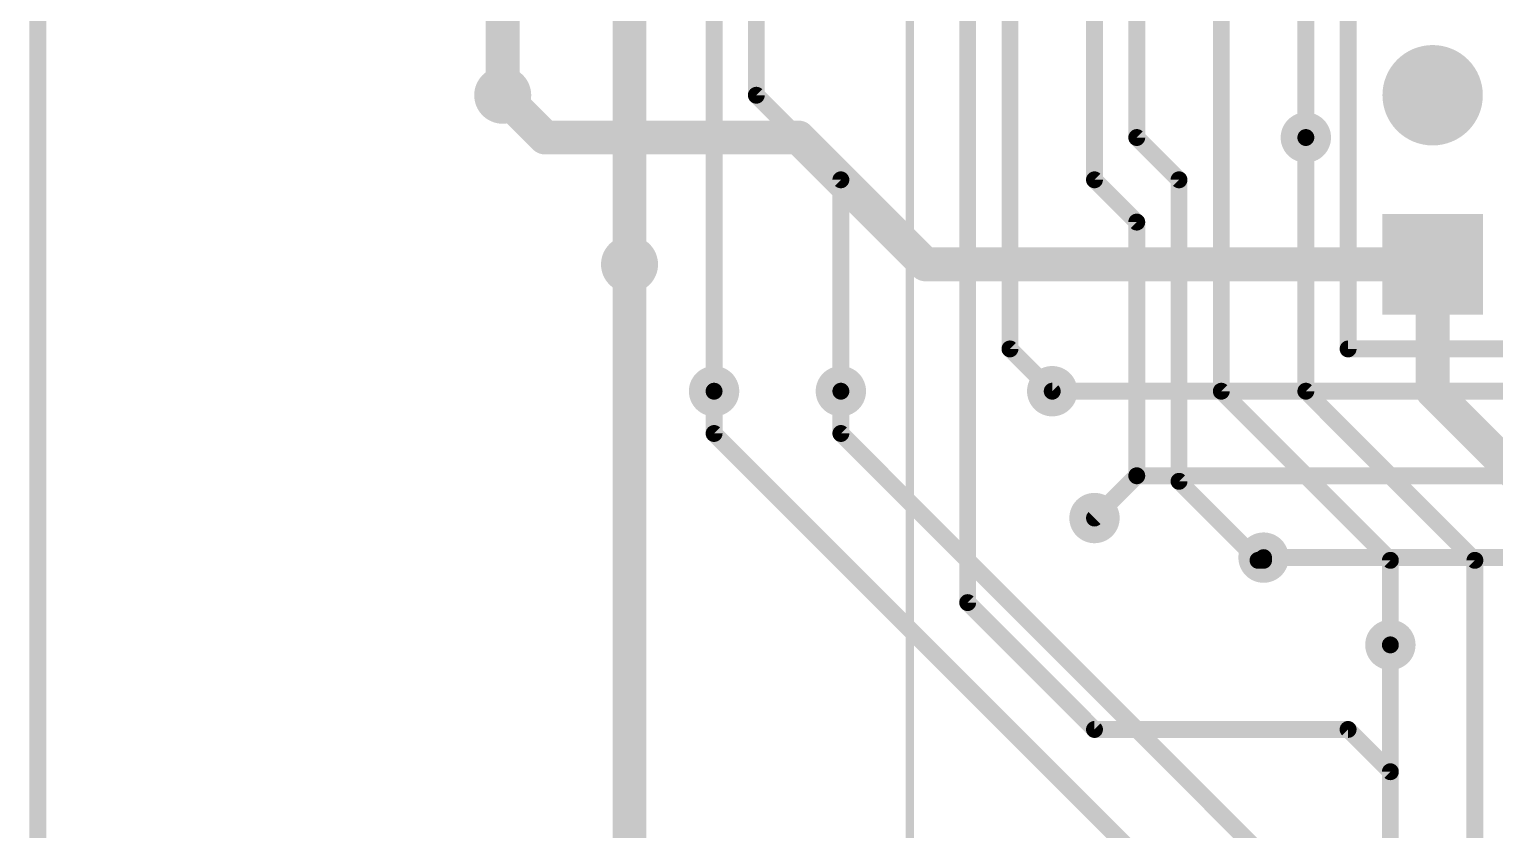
# Model space of a CAD drawing. Extents: x -10 to 79, y 9 to 113.
# Drawn here: x -10.29 to 11.73, y 57.55 to 69.57 of the extents above; entities that cross this region are included whole.
import ezdxf

# ---------------------------------------------------------------- set-up
doc = ezdxf.new("R2010")
doc.units = 0
for name, color, linetype in [('1', 12, 'CONTINUOUS'), ('16', 132, 'CONTINUOUS'), ('17', 110, 'CONTINUOUS'), ('18', 110, 'CONTINUOUS'), ('20', 31, 'CONTINUOUS'), ('21', 253, 'CONTINUOUS'), ('22', 253, 'CONTINUOUS')]:
    doc.layers.add(name, color=color, linetype=linetype)

# ---------------------------------------------------------------- blocks, each defined once
blk = doc.blocks.new('ROUNDP')
at = {"const_width": 0.5}
blk.add_lwpolyline([(0, -0.25, 1), (0, 0.25, 1), (0, -0.25)], format="xyb", dxfattribs=at)
blk = doc.blocks.new('SQUAREP')
blk.add_solid([(-0.5, -0.5), (0.5, -0.5), (-0.5, 0.5), (0.5, 0.5)])
blk = doc.blocks.new('ROUNDV')
at = {"const_width": 0.5}
blk.add_lwpolyline([(0, -0.25, 1), (0, 0.25, 1), (0, -0.25)], format="xyb", dxfattribs=at)

msp = doc.modelspace()

# ---------------------------------------------------------------- linework, layer by layer
at = {"layer": '1'}
for points, const_width in [([(-10.16, 22.86), (-10.16, 113.03)], 0.254), ([(8.89, 67.945), (8.89, 75.565)], 0.254), ([(-2.54, 67.945), (-3.175, 68.58)], 0.508), ([(1.27, 67.945), (-2.54, 67.945)], 0.508), ([(3.175, 66.04), (1.27, 67.945)], 0.508), ([(10.795, 66.04), (3.175, 66.04)], 0.508), ([(0, 63.5), (0, 64.135)], 0.254), ([(1.905, 63.5), (1.905, 64.135)], 0.254), ([(5.08, 64.135), (13.97, 64.135)], 0.254), ([(7.62, 55.88), (0, 63.5)], 0.254), ([(8.89, 56.515), (1.905, 63.5)], 0.254), ([(6.35, 62.865), (5.715, 62.23)], 0.254), ([(14.605, 62.865), (6.35, 62.865)], 0.254), ([(8.255, 61.6358), (12.0242, 61.6358)], 0.254), ([(10.16, 29.845), (10.16, 60.325)], 0.254)]:
    msp.add_lwpolyline(points, dxfattribs=dict(at, const_width=const_width))
for points, const_width in [([(-3.0852, 68.6698, 1), (-3.2648, 68.4902)], 0.254), ([(-2.54, 68.072, 1), (-2.54, 67.818)], 0.254), ([(-2.6298, 67.8552, 1), (-2.4502, 68.0348)], 0.254), ([(1.3598, 68.0348, 1), (1.1802, 67.8552)], 0.254), ([(1.27, 67.818, 1), (1.27, 68.072)], 0.254), ([(8.8265, 67.945, 1), (8.9535, 67.945)], 0.127), ([(3.175, 66.167, 1), (3.175, 65.913)], 0.254), ([(10.795, 65.913, 1), (10.795, 66.167)], 0.254), ([(3.0852, 65.9502, 1), (3.2648, 66.1298)], 0.254), ([(0.0635, 64.135, 1), (-0.0635, 64.135)], 0.127), ([(1.9685, 64.135, 1), (1.8415, 64.135)], 0.127), ([(5.08, 64.1985, 1), (5.08, 64.0715)], 0.127), ([(0.0449, 63.5449, 1), (-0.0449, 63.4551)], 0.127), ([(1.9499, 63.5449, 1), (1.8601, 63.4551)], 0.127), ([(-0.0635, 63.5, 1), (0.0635, 63.5)], 0.127), ([(1.8415, 63.5, 1), (1.9685, 63.5)], 0.127), ([(6.35, 62.9285, 1), (6.35, 62.8015)], 0.127), ([(6.3949, 62.8201, 1), (6.3051, 62.9099)], 0.127), ([(5.6701, 62.2749, 1), (5.7599, 62.1851)], 0.127), ([(8.255, 61.6993, 1), (8.255, 61.5723)], 0.127), ([(10.2235, 60.325, 1), (10.0965, 60.325)], 0.127)]:
    msp.add_lwpolyline(points, format="xyb", dxfattribs=dict(at, const_width=const_width))
at = {"layer": '16'}
for points, const_width in [([(-10.16, 22.86), (-10.16, 113.03)], 0.254), ([(-3.175, 68.58), (-3.175, 96.52)], 0.508), ([(0, 64.135), (0, 89.535)], 0.254), ([(0.635, 68.58), (0.635, 88.265)], 0.254), ([(5.715, 67.31), (5.715, 80.645)], 0.254), ([(-1.27, 77.47), (-1.27, 66.04)], 0.508), ([(6.35, 76.835), (6.35, 67.945)], 0.254), ([(3.81, 71.755), (3.81, 60.96)], 0.254), ([(4.445, 70.485), (4.445, 64.77)], 0.254), ([(7.62, 70.485), (7.62, 64.135)], 0.254), ([(1.905, 67.31), (0.635, 68.58)], 0.254), ([(6.35, 67.945), (6.985, 67.31)], 0.254), ([(8.89, 64.135), (8.89, 67.945)], 0.254), ([(1.905, 64.135), (1.905, 67.31)], 0.254), ([(6.35, 66.675), (5.715, 67.31)], 0.254), ([(6.985, 67.31), (6.985, 62.7816)], 0.254), ([(6.35, 62.865), (6.35, 66.675)], 0.254), ([(-1.27, 66.04), (-1.27, 55.88)], 0.508), ([(10.795, 66.04), (10.795, 64.135)], 0.508), ([(4.445, 64.77), (5.08, 64.135)], 0.254), ([(10.795, 64.135), (12.7, 62.23)], 0.508), ([(7.62, 64.135), (10.16, 61.595)], 0.254), ([(11.43, 61.595), (8.89, 64.135)], 0.254), ([(5.715, 62.23), (6.35, 62.865)], 0.254), ([(6.985, 62.7816), (8.1716, 61.595)], 0.254), ([(8.1716, 61.595), (8.255, 61.595)], 0.254), ([(8.255, 61.595), (8.255, 61.6358)], 0.254), ([(10.16, 61.595), (10.16, 60.325)], 0.254), ([(11.43, 57.15), (11.43, 61.595)], 0.254), ([(3.81, 60.96), (5.715, 59.055)], 0.254), ([(5.715, 59.055), (9.525, 59.055)], 0.254), ([(9.525, 59.055), (10.16, 58.42)], 0.254), ([(10.16, 58.42), (10.16, 52.705)], 0.254)]:
    msp.add_lwpolyline(points, dxfattribs=dict(at, const_width=const_width))
for points, const_width in [([(-3.302, 68.58, 1), (-3.048, 68.58)], 0.254), ([(0.6799, 68.6249, 1), (0.5901, 68.5351)], 0.127), ([(0.5715, 68.58, 1), (0.6985, 68.58)], 0.127), ([(6.3949, 67.9899, 1), (6.3051, 67.9001)], 0.127), ([(8.9535, 67.945, 1), (8.8265, 67.945)], 0.127), ([(6.2865, 67.945, 1), (6.4135, 67.945)], 0.127), ([(1.9685, 67.31, 1), (1.8415, 67.31)], 0.127), ([(1.8601, 67.2651, 1), (1.9499, 67.3549)], 0.127), ([(5.7599, 67.3549, 1), (5.6701, 67.2651)], 0.127), ([(5.6515, 67.31, 1), (5.7785, 67.31)], 0.127), ([(7.0485, 67.31, 1), (6.9215, 67.31)], 0.127), ([(6.9401, 67.2651, 1), (7.0299, 67.3549)], 0.127), ([(6.4135, 66.675, 1), (6.2865, 66.675)], 0.127), ([(6.3051, 66.6301, 1), (6.3949, 66.7199)], 0.127), ([(-1.143, 66.04, 1), (-1.397, 66.04)], 0.254), ([(10.922, 66.04, 1), (10.668, 66.04)], 0.254), ([(-1.397, 66.04, 1), (-1.143, 66.04)], 0.254), ([(4.4899, 64.8149, 1), (4.4001, 64.7251)], 0.127), ([(4.3815, 64.77, 1), (4.5085, 64.77)], 0.127), ([(10.8848, 64.2248, 1), (10.7052, 64.0452)], 0.254), ([(-0.0635, 64.135, 1), (0.0635, 64.135)], 0.127), ([(1.8415, 64.135, 1), (1.9685, 64.135)], 0.127), ([(5.0351, 64.0901, 1), (5.1249, 64.1799)], 0.127), ([(7.6649, 64.1799, 1), (7.5751, 64.0901)], 0.127), ([(7.5565, 64.135, 1), (7.6835, 64.135)], 0.127), ([(8.9349, 64.1799, 1), (8.8451, 64.0901)], 0.127), ([(8.8265, 64.135, 1), (8.9535, 64.135)], 0.127), ([(10.668, 64.135, 1), (10.922, 64.135)], 0.254), ([(6.3949, 62.8201, 1), (6.3051, 62.9099)], 0.127), ([(6.2865, 62.865, 1), (6.4135, 62.865)], 0.127), ([(7.0299, 62.8265, 1), (6.9401, 62.7367)], 0.127), ([(6.9215, 62.7816, 1), (7.0485, 62.7816)], 0.127), ([(5.6701, 62.2749, 1), (5.7599, 62.1851)], 0.127), ([(8.1716, 61.6585, 1), (8.1716, 61.5315)], 0.127), ([(8.1267, 61.5501, 1), (8.2165, 61.6399)], 0.127), ([(8.3185, 61.6358, 1), (8.1915, 61.6358)], 0.127), ([(8.1915, 61.595, 1), (8.3185, 61.595)], 0.127), ([(8.255, 61.5315, 1), (8.255, 61.6585)], 0.127), ([(10.2235, 61.595, 1), (10.0965, 61.595)], 0.127), ([(10.1151, 61.5501, 1), (10.2049, 61.6399)], 0.127), ([(11.4935, 61.595, 1), (11.3665, 61.595)], 0.127), ([(11.3851, 61.5501, 1), (11.4749, 61.6399)], 0.127), ([(3.8549, 61.0049, 1), (3.7651, 60.9151)], 0.127), ([(3.7465, 60.96, 1), (3.8735, 60.96)], 0.127), ([(10.0965, 60.325, 1), (10.2235, 60.325)], 0.127), ([(5.715, 59.1185, 1), (5.715, 58.9915)], 0.127), ([(5.6701, 59.0101, 1), (5.7599, 59.0999)], 0.127), ([(9.5699, 59.0999, 1), (9.4801, 59.0101)], 0.127), ([(9.525, 58.9915, 1), (9.525, 59.1185)], 0.127), ([(10.2235, 58.42, 1), (10.0965, 58.42)], 0.127), ([(10.1151, 58.3751, 1), (10.2049, 58.4649)], 0.127)]:
    msp.add_lwpolyline(points, format="xyb", dxfattribs=dict(at, const_width=const_width))
at = {"layer": '20', "const_width": 0.254}
msp.add_lwpolyline([(-10.16, 22.86), (-10.16, 113.03)], dxfattribs=at)
at = {"layer": '21', "const_width": 0.127}
msp.add_lwpolyline([(2.94, 35.25), (2.94, 112.324)], dxfattribs=at)
at = {"layer": '22', "const_width": 0.254}
for points in [[(9.525, 64.77), (9.525, 104.14)], [(9.525, 64.77), (40.005, 64.77)]]:
    msp.add_lwpolyline(points, dxfattribs=at)
at = {"layer": '22', "const_width": 0.127}
for points in [[(9.525, 64.8335, 1), (9.525, 64.7065)], [(9.4615, 64.77, 1), (9.5885, 64.77)]]:
    msp.add_lwpolyline(points, format="xyb", dxfattribs=at)

# ---------------------------------------------------------------- block references
at = {"layer": '17', "xscale": 1.508, "yscale": 1.508}
for name, p in [('ROUNDP', (10.795, 68.58)), ('ROUNDP', (10.795, 68.58)), ('SQUAREP', (10.795, 66.04)), ('SQUAREP', (10.795, 66.04))]:
    msp.add_blockref(name, p, dxfattribs=at)
at = {"layer": '18'}
for p, xscale, yscale in [((-3.175, 68.58), 0.8564, 0.8564), ((-3.175, 68.58), 0.8564, 0.8564), ((8.89, 67.945), 0.7564, 0.7564), ((8.89, 67.945), 0.7564, 0.7564), ((-1.27, 66.04), 0.8564, 0.8564), ((-1.27, 66.04), 0.8564, 0.8564), ((0, 64.135), 0.7564, 0.7564), ((0, 64.135), 0.7564, 0.7564), ((1.905, 64.135), 0.7564, 0.7564), ((1.905, 64.135), 0.7564, 0.7564), ((5.08, 64.135), 0.7564, 0.7564), ((5.08, 64.135), 0.7564, 0.7564), ((5.715, 62.23), 0.7564, 0.7564), ((5.715, 62.23), 0.7564, 0.7564), ((8.255, 61.6358), 0.7564, 0.7564), ((8.255, 61.6358), 0.7564, 0.7564), ((10.16, 60.325), 0.7564, 0.7564), ((10.16, 60.325), 0.7564, 0.7564)]:
    msp.add_blockref('ROUNDV', p, dxfattribs=dict(at, xscale=xscale, yscale=yscale))

doc.saveas('drawing.dxf')
